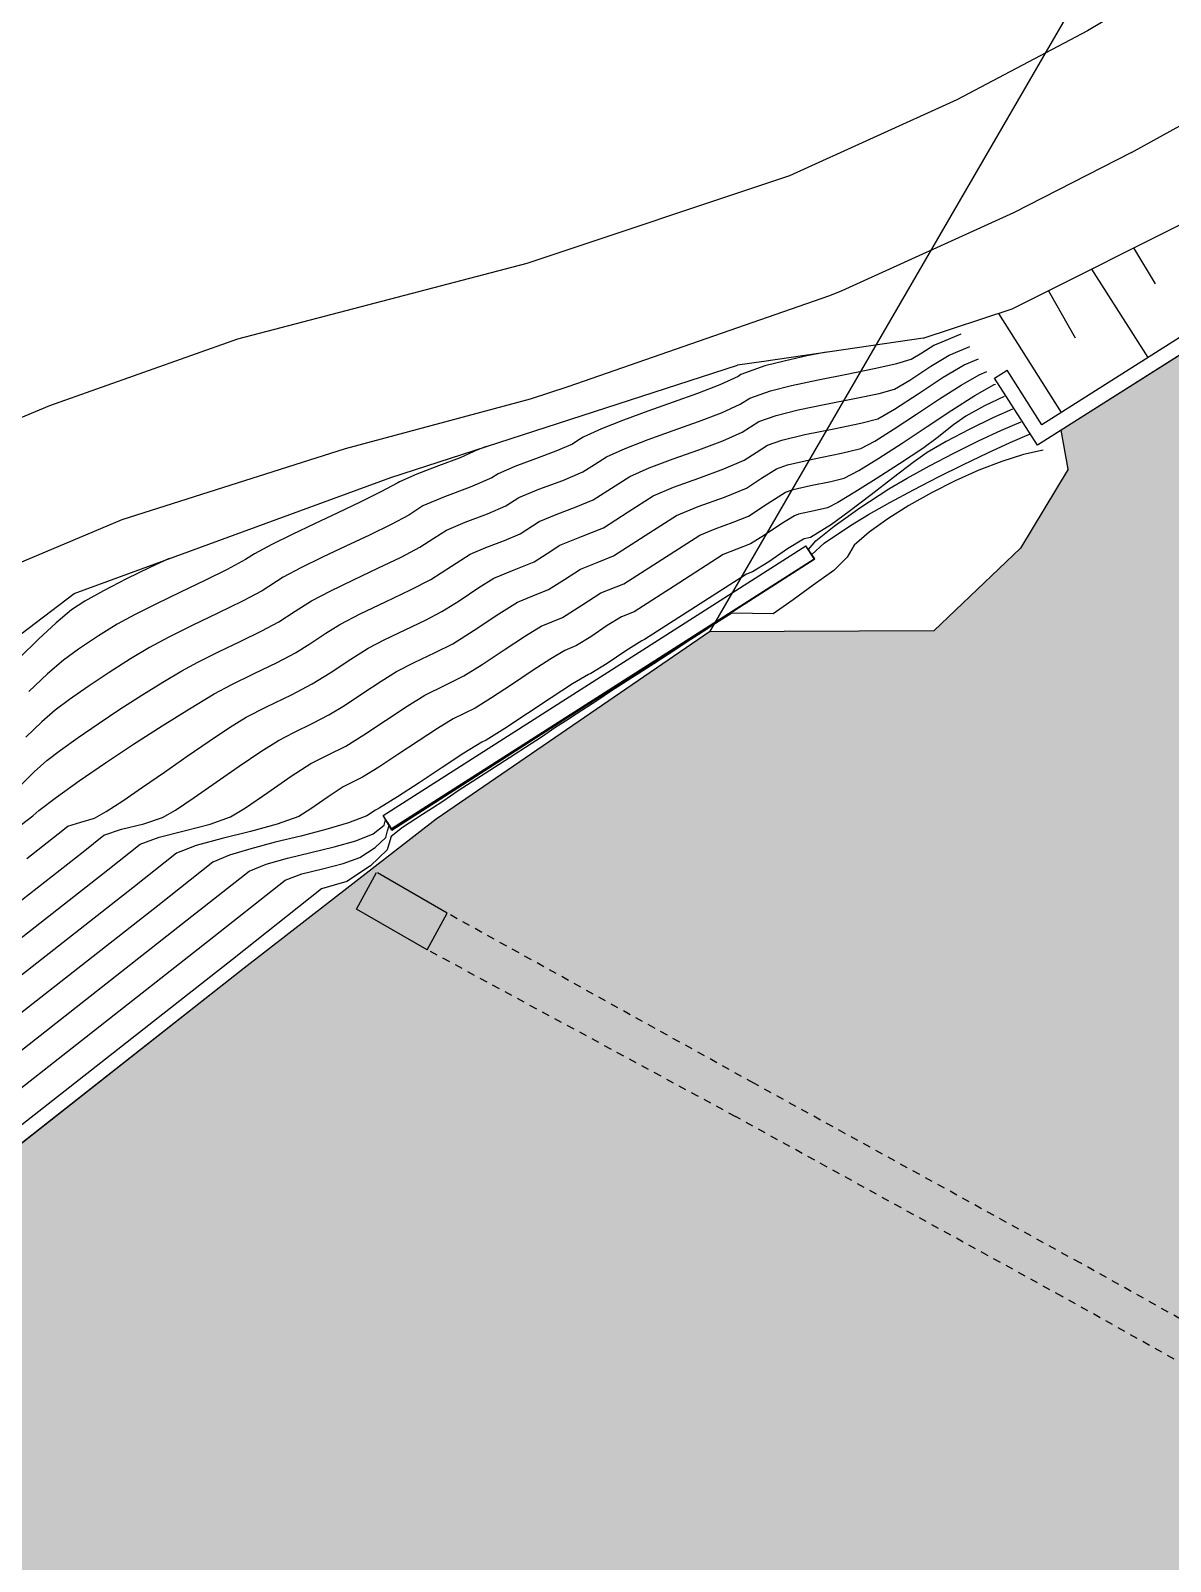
# Model space of a CAD drawing. Header units: millimetres. Extents: x -335 to 64136, y 248 to 109842.
# Drawn here: x -257.2 to -212.8, y 500.9 to 560.4 of the extents above; entities that cross this region are included whole.
import ezdxf

# ---------------------------------------------------------------- set-up
doc = ezdxf.new("R2010")
doc.units = ezdxf.units.MM
doc.header["$MEASUREMENT"] = 0
doc.linetypes.add('DOT', pattern=[0.55, 0.3, -0.25])
for name, color, linetype in [('Bâti', 7, 'Continuous'), ('colore lago', 131, 'Continuous'), ('curve livello 5m', 7, 'Continuous'), ('Limite fiume', 6, 'Continuous'), ('pendenze', 2, 'Continuous'), ('Strade', 7, 'Continuous'), ('TalusHautBas', 7, 'Continuous'), ('Tratteggi', 2, 'Continuous')]:
    doc.layers.add(name, color=color, linetype=linetype)
doc.layers.add('Colori bordi', color=5, linetype='Continuous', plot=False)
doc.layers.add('no_plot', color=5, linetype='Continuous', plot=False)

msp = doc.modelspace()

# ---------------------------------------------------------------- hatches: boundary and pattern name
at = {"layer": 'colore lago', "linetype": 'Continuous', "lineweight": 0}
msp.add_hatch(color=256, dxfattribs=at).paths.add_polyline_path([(-312.38264, 424.38548), (-302.15266, 427.40348), (-294.50865, 427.80748), (-286.46064, 426.94448), (-279.55365, 428.69248), (-270.72865, 435.24048), (-265.29765, 441.90348), (-261.09665, 444.69048), (-255.79765, 448.78748), (-249.65065, 454.99548), (-249.87665, 457.13848), (-248.17265, 458.71048), (-243.91365, 458.44848), (-231.51899, 467.44804), (-219.71592, 476.01805), (-220.40264, 478.89914), (-213.99922, 486.79725), (-210.87206, 487.54263), (-194.87937, 500.9038), (-194.77873, 500.77989), (-194.52964, 500.99348), (-189.01965, 505.71848), (-183.49064, 510.97748), (-174.25166, 520.06648), (-167.80464, 526.32548), (-160.16665, 533.70348), (-153.10865, 540.33248), (-142.77665, 549.54148), (-138.72965, 552.68648), (-123.24765, 563.72148), (-114.11096, 569.41745), (-114.39195, 569.87), (-117.39783, 574.71114), (-120.69979, 580.02913), (-128.57865, 592.71848), (-138.23988, 586.68061), (-161.43365, 572.18548), (-162.95975, 574.60946), (-166.14665, 572.74548), (-168.16266, 571.75848), (-172.51465, 570.11848), (-176.78364, 568.52148), (-180.93165, 566.78248), (-186.27165, 564.10448), (-191.35264, 561.10848), (-197.61964, 557.14448), (-201.67851, 554.62358), (-203.78465, 553.31548), (-211.41966, 548.49648), (-217.09363, 544.89976), (-216.82965, 543.38348), (-218.67665, 540.30148), (-222.05665, 537.09148), (-230.78465, 537.05248), (-241.41465, 529.76848), (-248.88865, 523.97348), (-261.05365, 514.39848), (-276.82866, 503.29348), (-277.17892, 503.41049), (-289.31665, 495.14848), (-303.14866, 485.43648), (-320.62364, 475.41148), (-335.18517, 467.50034), (-335.18517, 416.83235), (-328.87465, 418.67548), (-317.58165, 422.79748)])

# ---------------------------------------------------------------- linework, layer by layer
at = {"layer": 'Bâti', "color": 2, "linetype": 'Continuous'}
for p, q in [((-211.41964, 548.49649), (-218.02163, 544.31149)), ((-211.73018, 548.98636), (-217.8442, 545.11068)), ((-219.69363, 546.92649), (-219.20498, 547.23893)), ((-218.02163, 544.31149), (-219.69363, 546.92649)), ((-217.8442, 545.11068), (-219.20498, 547.23893)), ((-243.48127, 529.90435), (-227.03029, 540.39735)), ((-226.70764, 539.89149), (-227.03029, 540.39735)), ((-226.67776, 539.88738), (-227.03029, 540.39735)), ((-243.15863, 529.39849), (-226.70764, 539.89149)), ((-243.13629, 529.33314), (-226.67776, 539.88738)), ((-243.15863, 529.39849), (-243.48127, 529.90435)), ((-243.13629, 529.33314), (-243.48127, 529.90435)), ((-244.51083, 526.26802), (-243.73282, 527.69303)), ((-240.98562, 526.11049), (-243.70063, 527.67449)), ((-241.76364, 524.68549), (-244.51083, 526.26802)), ((-241.76364, 524.68549), (-240.98562, 526.11049))]:
    msp.add_line(p, q, dxfattribs=at)
at = {"layer": 'Bâti', "color": 2, "linetype": 'DOT'}
for p, q in [((-229.05264, 519.49049), (-240.98562, 526.11049)), ((-229.76208, 518.19103), (-241.76364, 524.68549)), ((-216.33864, 512.48849), (-229.05264, 519.49049)), ((-217.05285, 511.19163), (-229.76686, 518.19363)), ((-205.73663, 506.56149), (-216.33864, 512.48849)), ((-206.45907, 505.26923), (-217.06106, 511.19622))]:
    msp.add_line(p, q, dxfattribs=at)
at = {"layer": 'Colori bordi', "linetype": 'Continuous', "lineweight": 0, "flags": 128}
msp.add_lwpolyline([(-211.41966, 548.49648), (-217.09363, 544.89976), (-216.82965, 543.38348), (-218.67665, 540.30148), (-222.05665, 537.09148), (-230.78465, 537.05248), (-241.41465, 529.76848), (-248.88865, 523.97348), (-261.05365, 514.39848), (-276.82866, 503.29348), (-277.17892, 503.41049), (-289.31665, 495.14848), (-303.14866, 485.43648), (-320.62364, 475.41148), (-335.18517, 467.50034), (-335.18517, 416.83235)], dxfattribs=at)
at = {"layer": 'curve livello 5m', "color": 2, "flags": 128}
for points in [[(-258.15539, 529.08472), (-257.10095, 529.89118), (-256.87727, 530.10151), (-256.18489, 530.62539), (-255.29913, 531.25675), (-254.27964, 531.95592), (-253.18609, 532.68323), (-252.0781, 533.39901), (-251.01533, 534.06358), (-250.05744, 534.63728), (-249.36887, 535.00029), (-248.49247, 535.42698), (-247.60514, 535.85849), (-246.88377, 536.23594), (-246.33643, 536.58062), (-245.70319, 537.00158), (-245.16476, 537.33985), (-244.36871, 537.75122), (-243.3924, 538.21733), (-242.41594, 538.68351), (-241.61945, 539.09506), (-240.82035, 539.6108), (-240.08979, 540.07698), (-239.48324, 540.3357), (-238.75665, 540.60862), (-238.14995, 540.86739), (-237.40124, 541.34783), (-236.74805, 541.62223), (-235.96537, 541.91009), (-235.312, 542.18455), (-234.59721, 542.64304), (-233.88339, 543.1009), (-233.12559, 543.4341), (-232.1916, 543.78279), (-231.19879, 544.13667), (-230.26452, 544.48543), (-229.50618, 544.81879), (-228.86471, 545.22989), (-228.19042, 545.47335), (-227.33309, 545.6831), (-226.25167, 545.90606), (-225.1382, 546.12675), (-224.18467, 546.32967), (-223.58313, 546.49934), (-222.9875, 546.84775), (-222.17442, 547.38614), (-221.46113, 547.82202), (-221.05629, 547.99011), (-220.65046, 548.15861)], [(-218.98969, 545.71576), (-219.7621, 545.37456), (-220.67621, 544.92714), (-221.57651, 544.45253), (-222.30747, 544.02976), (-222.30747, 544.02976), (-222.85639, 543.64363), (-223.62745, 543.05591), (-224.49665, 542.38119), (-225.34, 541.73403), (-226.03349, 541.22903), (-226.03349, 541.22903), (-226.84686, 540.72205), (-227.09202, 540.66745), (-227.1279, 540.6545), (-227.74475, 540.27644), (-228.47128, 539.7793), (-229.10857, 539.38513), (-229.10857, 539.38513), (-229.33716, 539.29541), (-231.32001, 538.02356), (-233.30555, 536.74997), (-233.41052, 536.70793), (-234.03947, 536.31916), (-234.76433, 535.82509), (-235.39832, 535.43239), (-235.39832, 535.43239), (-235.49386, 535.39346), (-236.11342, 535.02566), (-236.94087, 534.48419), (-237.85665, 533.87107), (-238.74119, 533.28832), (-239.4749, 532.83796), (-239.4749, 532.83796), (-239.64244, 532.75501), (-240.34288, 532.32729), (-241.18305, 531.77727), (-242.07228, 531.1847), (-242.91991, 530.62932), (-243.63526, 530.19089), (-243.63526, 530.19089), (-243.77888, 530.11854), (-244.10956, 529.89861), (-244.82787, 529.62052), (-245.70864, 529.35939), (-246.68205, 529.10915), (-247.67832, 528.86371), (-248.62765, 528.61699), (-249.46021, 528.36289), (-250.10623, 528.09533), (-250.10623, 528.09533), (-252.24737, 526.39949), (-259.32354, 520.85193)]]:
    msp.add_lwpolyline(points, dxfattribs=at)
at = {"layer": 'Limite fiume', "color": 2, "linetype": 'Continuous'}
for p, q in [((-216.82963, 543.38349), (-217.09361, 544.89976)), ((-216.82963, 543.38349), (-218.67663, 540.30149)), ((-218.67663, 540.30149), (-222.05664, 537.09149)), ((-230.78463, 537.05249), (-241.41464, 529.76849)), ((-222.05664, 537.09149), (-230.78463, 537.05249)), ((-241.41464, 529.76849), (-248.88864, 523.97349)), ((-248.88864, 523.97349), (-261.05363, 514.39849))]:
    msp.add_line(p, q, dxfattribs=at)
at = {"layer": 'no_plot', "flags": 128}
for points in [[(-257.63453, 531.02888), (-257.05385, 531.60036), (-256.55795, 532.05278), (-256.55795, 532.05278), (-256.02548, 532.45567), (-255.34428, 532.94122), (-254.56025, 533.47892), (-253.71924, 534.03826), (-252.86714, 534.58873), (-252.04982, 535.09982), (-251.31315, 535.54102), (-251.31315, 535.54102), (-250.68174, 535.87858), (-249.88021, 536.27364), (-249.01641, 536.69033), (-248.19821, 537.09273), (-247.53347, 537.44495), (-247.53347, 537.44495), (-246.89766, 537.85353), (-246.26923, 538.25682), (-246.26923, 538.25682), (-245.53507, 538.64133), (-244.63611, 539.07588), (-243.68214, 539.52714), (-242.78296, 539.96179), (-242.04835, 540.34648), (-242.04835, 540.34648), (-241.50538, 540.69692), (-241.00897, 541.01368), (-241.00897, 541.01368), (-240.28709, 541.3216), (-239.42234, 541.64642), (-238.70028, 541.95439), (-238.70028, 541.95439), (-238.19938, 542.27581), (-237.42212, 542.60233), (-236.49077, 542.94488), (-235.7133, 543.27146), (-235.7133, 543.27146), (-235.25265, 543.56693), (-234.79263, 543.862), (-234.05976, 544.19069), (-233.16518, 544.53359), (-232.18968, 544.88362), (-231.21407, 545.23367), (-230.31914, 545.57667), (-229.5857, 545.90552), (-229.5857, 545.90552), (-229.21207, 546.14497), (-228.4101, 546.43453), (-227.58505, 546.64083), (-226.54848, 546.86017), (-225.43257, 547.08191), (-224.36947, 547.29536), (-223.49136, 547.48988), (-222.93039, 547.6548), (-222.93039, 547.6548), (-222.51666, 547.90938), (-222.04787, 548.20489), (-222.04787, 548.20489), (-221.8795, 548.2748), (-220.98262, 548.64718)], [(-226.23575, 547.92883), (-226.99509, 547.78645), (-227.88177, 547.58899), (-228.62978, 547.39571), (-229.55943, 547.06005), (-229.66523, 546.99225), (-230.38042, 546.66666), (-231.24299, 546.32815), (-232.19395, 545.98191), (-233.17431, 545.63311), (-234.12508, 545.28692), (-234.98726, 544.94853), (-235.70188, 544.6231), (-235.90809, 544.49083), (-236.11459, 544.35838), (-236.76009, 544.07752), (-237.55619, 543.78104), (-238.35222, 543.48458), (-238.99753, 543.20379), (-239.25061, 543.04139), (-240.08803, 542.68421), (-241.09094, 542.3075), (-241.92816, 541.95039), (-242.47726, 541.5979), (-243.17072, 541.23108), (-244.01149, 540.81955), (-244.92588, 540.38568), (-245.84018, 539.95184), (-246.68069, 539.54042), (-247.37369, 539.17379), (-248.18317, 538.65396), (-248.95449, 538.24526), (-249.90388, 537.77835), (-250.90617, 537.29485), (-251.83622, 536.83645), (-252.56886, 536.44477), (-253.30808, 535.99769), (-254.13275, 535.4715), (-254.95478, 534.92478), (-255.6861, 534.41611), (-256.23864, 534.00405), (-256.75679, 533.54904), (-257.37305, 532.95499)], [(-257.34347, 528.23784), (-256.12022, 529.19684), (-255.75008, 529.49), (-255.24452, 529.64401), (-254.71344, 529.80173), (-254.71344, 529.80173), (-254.25342, 530.06051), (-253.61056, 530.47624), (-252.83643, 531.00369), (-251.98259, 531.59762), (-251.10064, 532.21281), (-250.24212, 532.80401), (-249.45863, 533.32599), (-248.80173, 533.73353), (-248.80173, 533.73353), (-248.0181, 534.13892), (-247.04914, 534.60769), (-246.23406, 535.02693), (-246.23406, 535.02693), (-245.54193, 535.46279), (-244.74116, 535.99512), (-244.0603, 536.42288), (-244.0603, 536.42288), (-243.41593, 536.75587), (-242.62565, 537.13316), (-241.83526, 537.51051), (-241.19054, 537.84364), (-241.19054, 537.84364), (-240.52381, 538.265), (-239.75688, 538.7771), (-239.1706, 539.14028), (-239.1706, 539.14028), (-238.38518, 539.46031), (-237.59963, 539.78039), (-237.59963, 539.78039), (-237.09994, 540.10123), (-236.6031, 540.41985), (-236.6031, 540.41985), (-235.75698, 540.75872), (-234.91071, 541.09763), (-234.91071, 541.09763), (-233.94177, 541.71914), (-232.97414, 542.33981), (-232.18043, 542.67964), (-231.20075, 543.03583), (-230.22089, 543.39207), (-229.42666, 543.73205), (-229.42666, 543.73205), (-228.96673, 544.02759), (-228.51735, 544.31481), (-228.51735, 544.31481), (-227.97074, 544.51217), (-227.06754, 544.72687), (-225.94131, 544.95341), (-224.89609, 545.16726), (-224.23588, 545.34388), (-224.23588, 545.34388), (-223.58014, 545.7115), (-222.65997, 546.31358), (-221.68739, 546.95462), (-220.87439, 547.43916), (-220.87439, 547.43916), (-220.31831, 547.67004)], [(-258.33351, 524.54488), (-254.18379, 527.79817), (-252.92815, 528.79267), (-252.19114, 529.06187), (-251.21311, 529.31511), (-250.21343, 529.5715), (-249.4115, 529.85017), (-249.4115, 529.85017), (-248.82922, 530.20629), (-247.9697, 530.79834), (-247.05079, 531.43528), (-246.2903, 531.92603), (-246.2903, 531.92603), (-245.62182, 532.26336), (-244.93466, 532.60891), (-244.93466, 532.60891), (-244.22547, 533.04862), (-243.38402, 533.60539), (-242.54707, 534.15892), (-241.85137, 534.58895), (-241.85137, 534.58895), (-241.09217, 534.96482), (-240.33272, 535.3408), (-240.33272, 535.3408), (-239.62019, 535.78369), (-238.76526, 536.35245), (-237.94393, 536.8969), (-237.33223, 537.26687), (-237.33223, 537.26687), (-236.49897, 537.60639), (-235.75076, 538.0868), (-235.00681, 538.56389), (-235.00681, 538.56389), (-234.10813, 538.9238), (-232.63089, 539.87135), (-231.15565, 540.81761), (-230.56554, 541.06113), (-229.85806, 541.31498), (-229.26761, 541.55859), (-229.26761, 541.55859), (-228.53673, 542.02824), (-227.82262, 542.48465), (-227.82262, 542.48465), (-227.53138, 542.58981), (-226.85531, 542.74439), (-226.06399, 542.90243), (-225.54137, 543.03296), (-225.54137, 543.03296), (-224.96806, 543.32826), (-224.19319, 543.80411), (-223.28548, 544.39713), (-222.31367, 545.04394), (-221.34648, 545.68118), (-220.45266, 546.24546), (-219.70091, 546.67342), (-219.70091, 546.67342), (-219.654, 546.6929)], [(-257.83849, 526.39136), (-255.15201, 528.49751), (-254.33912, 529.14133), (-253.66125, 529.3708), (-252.79015, 529.58923), (-252.06247, 529.82595), (-252.06247, 529.82595), (-251.56089, 530.11791), (-250.83432, 530.60256), (-249.97615, 531.19798), (-249.07978, 531.82227), (-248.2386, 532.39351), (-247.54601, 532.82978), (-247.54601, 532.82978), (-246.94734, 533.1395), (-246.20707, 533.49763), (-245.58436, 533.81792), (-245.58436, 533.81792), (-244.97977, 534.19278), (-244.26243, 534.66743), (-243.54892, 535.13932), (-242.95583, 535.50592), (-242.95583, 535.50592), (-242.26863, 535.85458), (-241.44915, 536.24342), (-240.76163, 536.59222), (-240.76163, 536.59222), (-239.93308, 537.11585), (-238.97999, 537.75224), (-238.25141, 538.20357), (-238.25141, 538.20357), (-237.65041, 538.44846), (-237.0493, 538.69339), (-237.0493, 538.69339), (-236.42535, 539.09401), (-235.80495, 539.49187), (-235.80495, 539.49187), (-235.15725, 539.75128), (-234.50942, 540.01072), (-234.50942, 540.01072), (-233.28633, 540.79525), (-232.0649, 541.57871), (-231.21545, 541.92925), (-230.19706, 542.29465), (-229.34714, 542.64532), (-229.34714, 542.64532), (-228.75173, 543.02792), (-228.16998, 543.39973), (-228.16998, 543.39973), (-227.75106, 543.55099), (-226.77861, 543.77333), (-225.64036, 544.00066), (-224.88862, 544.18842), (-224.88862, 544.18842), (-224.34481, 544.475), (-223.59715, 544.94384), (-222.73163, 545.51567), (-221.83422, 546.11121), (-220.9909, 546.65117), (-220.28765, 547.05629), (-220.28765, 547.05629), (-219.98615, 547.18147)], [(-219.32184, 546.20433), (-220.07952, 545.85004), (-220.81237, 545.44689), (-221.28226, 545.10428), (-221.9262, 544.60543), (-222.4863, 544.18865), (-223.3835, 543.58648), (-224.29186, 542.99882), (-225.12241, 542.48112), (-225.78616, 542.08886), (-226.19411, 541.87751), (-226.70443, 541.76066), (-227.3117, 541.62863), (-227.47526, 541.56958), (-228.0087, 541.24264), (-228.63698, 540.81273), (-229.18809, 540.47186), (-229.71735, 540.26416), (-230.24641, 540.05651), (-231.97545, 538.94745), (-233.70684, 537.83689), (-234.20866, 537.63591), (-234.75921, 537.2956), (-235.39369, 536.86313), (-235.94865, 536.51939), (-236.41304, 536.33016), (-236.9563, 536.00766), (-237.68186, 535.53287), (-238.48485, 534.99526), (-239.26045, 534.48428), (-239.90381, 534.08938), (-240.74691, 533.67198), (-241.36757, 533.29297), (-242.11205, 532.8056), (-242.9, 532.28052), (-243.65108, 531.78839), (-244.28496, 531.3999), (-245.03459, 531.02229), (-245.62071, 530.63727), (-246.2912, 530.17116), (-246.76053, 529.87439), (-247.5974, 529.56961), (-248.64343, 529.28742), (-249.74669, 529.01459), (-250.75526, 528.73786), (-251.51719, 528.444), (-253.21558, 527.09883), (-258.82853, 522.69841)], [(-259.81856, 519.00545), (-251.27915, 525.70015), (-248.69526, 527.74666), (-248.02572, 528.01737), (-247.19659, 528.2532), (-246.28718, 528.47164), (-245.37682, 528.69019), (-244.54482, 528.92632), (-243.87049, 529.19754), (-243.87049, 529.19754), (-243.4354, 529.53749), (-243.37973, 529.73621), (-243.31338, 529.63218), (-243.24702, 529.52815), (-243.15205, 529.37925), (-242.84997, 529.57302), (-242.12376, 530.03628), (-241.97327, 530.13281), (-241.60961, 530.36479), (-241.45949, 530.46108), (-241.09547, 530.69329), (-240.49844, 531.07624), (-239.03889, 532.00729), (-238.44761, 532.38654), (-236.98231, 533.32125), (-236.83543, 533.41546), (-236.46817, 533.64973), (-236.10052, 533.88425), (-235.95403, 533.97821), (-235.21763, 534.44795), (-234.92574, 534.63516), (-234.18791, 535.10581), (-233.89746, 535.2921), (-233.71279, 535.40989), (-233.64039, 535.45633), (-233.45563, 535.57418), (-233.38332, 535.62056), (-233.01353, 535.85644), (-232.86918, 535.94902), (-232.1285, 536.42149), (-231.84089, 536.60594), (-231.47004, 536.8425), (-231.32675, 536.9344), (-231.1412, 537.05276), (-231.06968, 537.09862), (-230.97687, 537.15782), (-230.94115, 537.18074), (-230.84832, 537.23995), (-230.81261, 537.26285), (-230.0691, 537.73711), (-229.78434, 537.91975), (-229.03941, 538.39491), (-228.75606, 538.57663), (-228.38309, 538.81454), (-228.24192, 538.90507), (-227.8686, 539.1432), (-227.72778, 539.23351), (-226.98004, 539.71046), (-226.69951, 539.89037), (-226.93435, 540.25857), (-226.64212, 540.58835), (-225.92488, 541.16418), (-224.92942, 541.87572), (-223.80257, 542.61263), (-223.80257, 542.61263), (-223.08797, 543.03472), (-222.22093, 543.5107), (-221.27291, 544.00425), (-220.31536, 544.47905), (-219.41975, 544.89881), (-218.65753, 545.22719)], [(-260.31358, 517.15897), (-250.31094, 525.00081), (-247.2843, 527.398), (-246.64087, 527.63384), (-245.83504, 527.83431), (-245.02792, 528.03491), (-244.3806, 528.27118), (-244.3806, 528.27118), (-243.79143, 528.65902), (-243.37529, 529.05669), (-243.37529, 529.05669), (-243.3028, 529.31543), (-243.24664, 529.51585), (-243.14344, 529.35404), (-242.44543, 529.80177), (-242.11497, 530.01258), (-241.76654, 530.23607), (-241.60074, 530.34184), (-241.25279, 530.56502), (-241.08651, 530.67109), (-239.70131, 531.55959), (-239.02959, 531.98808), (-237.65202, 532.87166), (-236.97267, 533.30501), (-236.62903, 533.52542), (-236.45845, 533.63424), (-236.28768, 533.74316), (-235.94422, 533.96346), (-235.60157, 534.18203), (-234.91577, 534.62189), (-234.57121, 534.84167), (-233.88731, 535.2803), (-233.80077, 535.33551), (-233.6302, 535.4449), (-233.54354, 535.50018), (-233.37309, 535.6095), (-233.19948, 535.72024), (-232.85886, 535.9387), (-232.51053, 536.1609), (-231.83042, 536.59709), (-231.6554, 536.70873), (-231.31619, 536.92628), (-231.22847, 536.98224), (-231.05908, 537.09087), (-231.01517, 537.11888), (-230.93052, 537.17317), (-230.88658, 537.2012), (-230.80197, 537.25546), (-230.44986, 537.48006), (-229.77352, 537.91382), (-229.41954, 538.13962), (-228.74508, 538.57217), (-228.56725, 538.6856), (-228.23086, 538.90134), (-228.05256, 539.01507), (-227.71664, 539.2305), (-227.35891, 539.45868), (-226.6882, 539.88882), (-226.80092, 540.06555), (-226.31637, 540.50025), (-225.29766, 541.1955), (-225.29766, 541.1955), (-224.59452, 541.61573), (-223.76156, 542.08396), (-222.83964, 542.57942), (-221.8696, 543.08135), (-220.8923, 543.569), (-219.94859, 544.0216), (-219.07933, 544.41839), (-218.32538, 544.73862)], [(-217.79673, 544.1232), (-218.55726, 543.95109), (-219.40277, 543.68386), (-220.30296, 543.33672), (-221.22754, 542.92488), (-222.14623, 542.46354), (-223.02875, 541.96793), (-223.8448, 541.45324), (-224.5641, 540.93469), (-225.15636, 540.42748), (-225.42153, 539.9524), (-225.93712, 539.43928), (-226.74359, 538.86368), (-227.13956, 538.58107), (-227.53079, 538.30183), (-228.29942, 537.75324), (-229.10176, 537.76465), (-229.91679, 537.78013), (-230.79117, 537.21785), (-230.89933, 537.14829), (-231.00725, 537.07889), (-231.22234, 536.94058), (-231.64956, 536.66584), (-232.08741, 536.3661), (-232.9515, 535.8096), (-233.37775, 535.53508), (-233.58944, 535.39875), (-233.80019, 535.26302), (-234.63388, 534.7261), (-235.12791, 534.38805), (-235.96721, 533.84675), (-236.38141, 533.57962), (-236.79204, 533.31479), (-237.31924, 532.95416), (-238.96572, 531.89087), (-240.55764, 530.86283), (-241.15387, 530.4552), (-241.55287, 530.1972), (-241.94862, 529.94131), (-242.73049, 529.43576), (-243.17195, 529.08706), (-243.28997, 528.66581), (-243.31517, 528.57588), (-243.96735, 527.95265), (-244.89072, 527.34482), (-245.38291, 527.19698), (-245.87334, 527.04933), (-249.34273, 524.30148), (-260.8086, 515.31249)], [(-239.46936, 544.26245), (-239.79567, 544.13177), (-239.80094, 544.12839), (-240.48315, 543.82742), (-241.32427, 543.5077), (-242.16533, 543.18799), (-242.84734, 542.88709), (-242.90617, 542.84933), (-243.57035, 542.49523), (-244.36649, 542.10109), (-245.2418, 541.68293), (-246.14343, 541.25678), (-247.01858, 540.83868), (-247.81443, 540.44466), (-248.47816, 540.09076), (-248.83287, 539.86297), (-249.54653, 539.48121), (-250.41743, 539.04795), (-251.36311, 538.59061), (-252.30116, 538.13664), (-253.14912, 537.71346), (-253.82457, 537.34852), (-254.55803, 536.89604), (-255.33387, 536.38004), (-255.91932, 535.95533), (-256.53825, 535.41856), (-257.26727, 534.72556)], [(-251.80175, 539.90375), (-252.55853, 539.55734), (-253.45966, 539.11502), (-254.35147, 538.65419), (-255.08028, 538.25227), (-255.60001, 537.9066), (-256.19463, 537.39993), (-256.88047, 536.76367), (-257.62839, 536.03964)]]:
    msp.add_lwpolyline(points, dxfattribs=at)
at = {"layer": 'pendenze', "linetype": 'Continuous'}
for p, q in [((-214.28454, 551.9857), (-213.43522, 550.59465)), ((-215.91293, 551.16748), (-213.72766, 547.72015)), ((-217.59733, 550.32111), (-216.55255, 548.48645)), ((-219.54228, 549.43817), (-217.09866, 545.58327))]:
    msp.add_line(p, q, dxfattribs=at)
at = {"layer": 'Strade', "color": 2, "linetype": 'Continuous'}
msp.add_line((-214.35724, 555.70431), (-211.98288, 557.01326), dxfattribs=at)
at = {"layer": 'Strade', "color": 2, "linetype": 'Continuous', "flags": 128}
for points in [[(-167.50863, 600.62748), (-171.74063, 597.62149), (-170.82263, 596.26649), (-173.73964, 593.21449), (-173.72064, 592.53849), (-175.16664, 589.76149), (-177.32364, 587.02848), (-180.08764, 584.45649), (-183.10763, 582.18249), (-198.20364, 571.99949), (-211.43564, 563.20249), (-216.07563, 560.43849), (-221.15463, 557.74649), (-227.66263, 554.78949), (-237.88965, 551.37749), (-249.14863, 548.43549), (-256.4566, 545.85115), (-262.84686, 543.17209), (-269.08166, 540.10987), (-291.70073, 528.40453), (-316.61026, 515.55781), (-323.72424, 512.13093), (-331.63873, 508.70699), (-335.18516, 507.36959)], [(-214.35724, 555.70431), (-218.94664, 553.35049), (-225.62921, 550.31418), (-226.10763, 550.12597), (-236.29152, 546.58728), (-237.75663, 546.09848), (-244.96164, 544.17249), (-253.63963, 541.40448), (-260.69763, 538.44548), (-266.74464, 535.47549), (-289.31863, 523.79349), (-314.29464, 510.91249), (-321.56665, 507.40949), (-329.69165, 503.89449), (-335.18516, 501.82281)]]:
    msp.add_lwpolyline(points, dxfattribs=at)
at = {"layer": 'TalusHautBas', "color": 2, "linetype": 'Continuous'}
for p, q in [((-218.99963, 549.61649), (-203.23964, 557.53549)), ((-222.46563, 548.47749), (-218.99963, 549.61649)), ((-222.46563, 548.47749), (-228.67064, 547.57449)), ((-243.18463, 543.06149), (-229.69664, 547.42149)), ((-228.67064, 547.57449), (-229.69664, 547.42149)), ((-255.49464, 538.55049), (-243.18463, 543.06149)), ((-262.41464, 533.29349), (-255.49464, 538.55049))]:
    msp.add_line(p, q, dxfattribs=at)
at = {"layer": 'Tratteggi'}
msp.add_line((62435.248, 108508.375), (-230.78465, 537.05248), dxfattribs=at)

doc.saveas('drawing.dxf')
